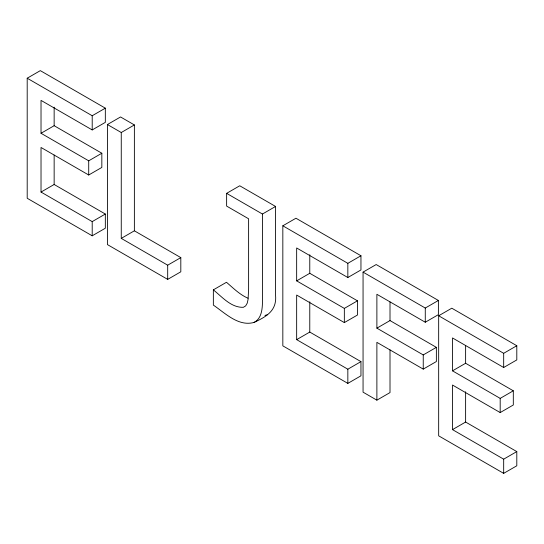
<?xml version="1.0" encoding="UTF-8"?>
<svg xmlns="http://www.w3.org/2000/svg" width="544" height="544" viewBox="0 0 544 544"><rect width="100%" height="100%" fill="white"/><g stroke="black" fill="none" stroke-linecap="round" stroke-linejoin="round"><path stroke-width="0.82" d="M254.096 322.415C261.202 318.798 262.296 310.026 262.439 302.879L262.439 214.03L226.624 193.351L226.624 206.088L248.615 218.79L248.615 288.85L248.091 299.356L247.228 303.171L245.684 305.864L243.372 307.312C231.084 307.761 222.136 296.915 213.357 289.857L213.357 305.096C225.162 313.147 238.469 326.842 254.096 322.415C266.574 316.56 276.964 310.665 275.563 295.304L275.563 206.455L239.741 185.776L226.624 193.351M27.2 78.214L40.324 70.638L105.332 108.168L105.332 122.359L92.208 129.934L41.024 100.388L41.024 133.28L88.713 160.82L101.837 153.238L101.837 167.43L88.713 175.005L41.024 147.472L41.024 192.059L92.208 221.612L105.332 214.037L105.332 228.222L92.208 235.804L27.2 198.268L27.2 78.214L92.208 115.743L105.332 108.168M41.024 133.28L54.148 125.705L101.837 153.238M107.426 124.535L120.55 116.96L134.375 124.943L134.375 230.806L180.812 257.611L180.812 271.803L167.688 279.378L107.426 244.589L107.426 124.535L121.258 132.518L134.375 124.943M41.024 192.059L54.148 184.484L105.332 214.037M121.258 132.518L121.258 238.381L134.375 230.806M121.258 238.381L167.688 265.186L180.812 257.611M262.439 214.03L275.563 206.455M282.832 225.801L295.95 218.226L360.958 255.755L360.958 269.946L347.84 277.522L296.657 247.976L296.657 280.867L344.345 308.4L357.469 300.825L357.469 315.017L344.345 322.592L296.657 295.059L296.657 339.646L347.84 369.199L360.958 361.624L360.958 375.809L347.84 383.384L282.832 345.855L282.832 225.801L347.84 263.33L360.958 255.755M213.357 289.857L226.474 282.282C233.22 288.055 239.68 294.644 248.003 298.214M296.657 280.867L309.774 273.292L357.469 300.825M376.883 400.16L363.059 392.176L363.059 272.122L376.183 264.547L438.396 300.465L438.396 314.656L425.272 322.232L376.883 294.29L376.883 328.154L423.246 354.926L436.37 347.351L436.37 361.542L423.246 369.118L376.883 342.346L376.883 400.16L390.007 392.584L390.007 349.853M296.657 339.646L309.774 332.071L360.958 361.624M376.883 328.154L390.007 320.579L436.37 347.351M363.059 272.122L425.272 308.04L438.396 300.465M438.668 315.778L451.792 308.196L516.8 345.732L516.8 359.924L503.676 367.499L452.499 337.946L452.499 370.845L500.188 398.378L513.312 390.803L513.312 404.994L500.188 412.57L452.499 385.036L452.499 429.624L503.676 459.17L516.8 451.595L516.8 465.786L503.676 473.362L438.668 435.832L438.668 315.778L503.676 353.308L516.8 345.732M452.499 370.845L465.616 363.27L513.312 390.803M452.499 429.624L465.616 422.049L516.8 451.595M264.955 315.398L267.22 314.84M503.676 353.308L503.676 367.499M503.676 459.17L503.676 473.362M500.188 398.378L500.188 412.57M465.616 345.556L465.616 363.27M465.616 391.762L465.616 422.049M425.272 308.04L425.272 322.232M423.246 354.926L423.246 369.118M390.007 301.954L390.007 320.579M347.84 263.33L347.84 277.522M347.84 369.199L347.84 383.384M344.345 308.4L344.345 322.592M309.774 254.735L309.774 273.292M309.774 301.784L309.774 332.071M167.688 265.186L167.688 279.378M92.208 115.743L92.208 129.934M92.208 221.612L92.208 235.804M88.713 160.82L88.713 175.005M54.148 107.148L54.148 125.705M54.148 155.04L54.148 184.484"/></g></svg>
